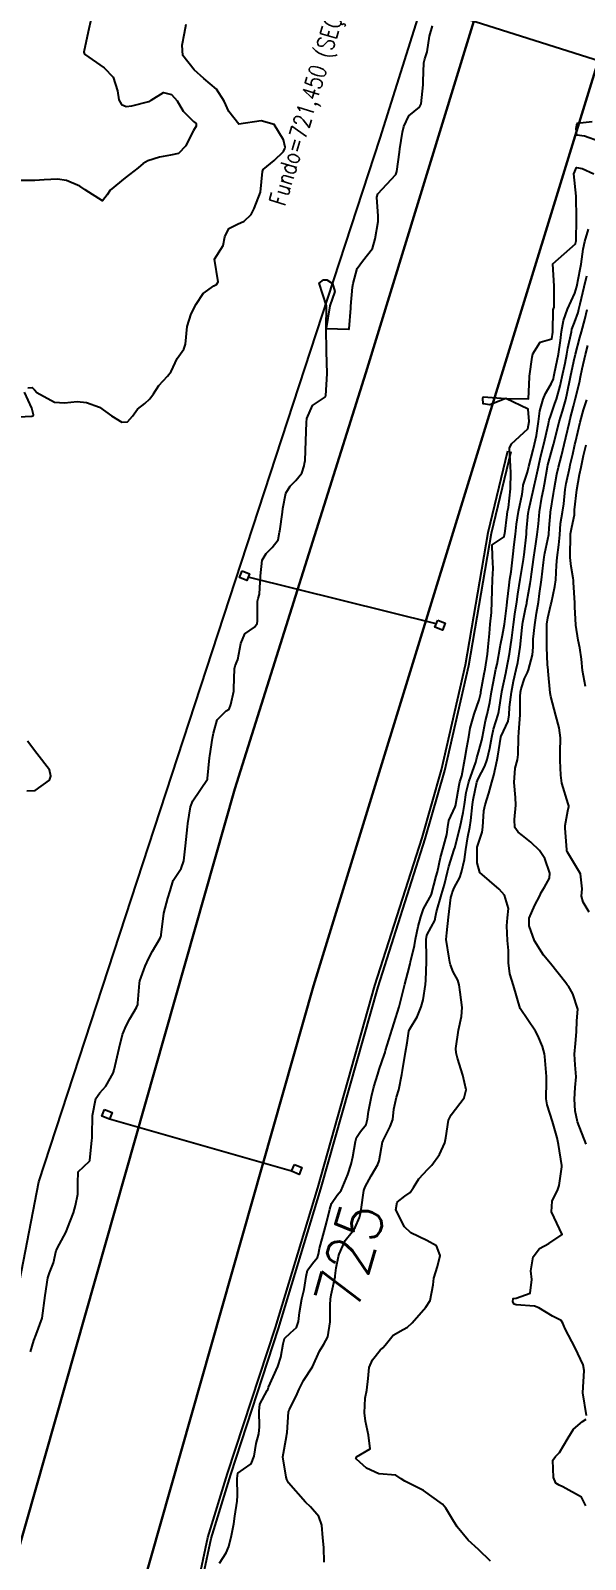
# Model space of a CAD drawing. Header units: metres. Extents: x 318500 to 325275, y 7408834 to 7428799.
# Drawn here: x 321824.4 to 321873.6, y 7416582.3 to 7416717.8 of the extents above; entities that cross this region are included whole.
import ezdxf
from ezdxf.enums import TextEntityAlignment as Align

# ---------------------------------------------------------------- set-up
doc = ezdxf.new("R2010")
doc.units = ezdxf.units.M
doc.header["$MEASUREMENT"] = 0
for name, color, linetype in [('Canaleta de Drenagem', 151, 'Continuous'), ('Cotas', 45, 'Continuous'), ('Curvas de Nivel 1m', 11, 'Continuous'), ('Curvas de Nivel 5m', 15, 'Continuous'), ('Divisas', 45, 'Continuous'), ('Linha Férrea', 20, 'Continuous'), ('Pórticos', 45, 'Continuous'), ('TEXTO', 45, 'Continuous')]:
    doc.layers.add(name, color=color, linetype=linetype)
doc.styles.add('ROMANS', font='romans', dxfattribs={"height": 0.2})
doc.styles.add('Style-STANDARD', font='STANDARD.shx')

msp = doc.modelspace()

# ---------------------------------------------------------------- linework, layer by layer
at = {"layer": 'Canaleta de Drenagem'}
for points in [[(321834.83, 7416559.88), (321836.07, 7416565.31), (321838.76, 7416577.83), (321840.13, 7416584.23), (321841.87, 7416589.91), (321846.11, 7416602.86), (321849.87, 7416615.22), (321854.94, 7416633.14), (321859.11, 7416646.23), (321860.85, 7416652.27), (321862.96, 7416661.56), (321864.99, 7416673.28), (321866.71, 7416680.54)], [(321835.12, 7416559.82), (321836.36, 7416565.25), (321839.05, 7416577.77), (321840.42, 7416584.15), (321842.15, 7416589.82), (321846.39, 7416602.77), (321850.15, 7416615.14), (321855.23, 7416633.05), (321859.39, 7416646.15), (321861.14, 7416652.2), (321863.25, 7416661.5), (321865.28, 7416673.22), (321867, 7416680.47)]]:
    msp.add_lwpolyline(points, dxfattribs=at)
at = {"layer": 'Curvas de Nivel 1m', "flags": 128}
for points, elevation in [([(321829.79, 7416718.84), (321829.52, 7416717.66), (321829.13, 7416715.85), (321829.19, 7416715.67), (321830.92, 7416714.47), (321831.74, 7416713.63), (321832.1, 7416712.42), (321832.23, 7416711.62), (321832.48, 7416711.22), (321832.87, 7416711.04), (321833.39, 7416711.09), (321834.88, 7416711.49), (321835.09, 7416711.59), (321836.19, 7416712.27), (321836.89, 7416712.09), (321837.4, 7416711.55), (321837.94, 7416710.62), (321838.86, 7416709.72), (321839.08, 7416709.53), (321839.1, 7416709.29), (321838.85, 7416708.92), (321838.37, 7416708), (321838.18, 7416707.54), (321837.51, 7416706.86), (321836.82, 7416706.73), (321835.85, 7416706.54), (321834.81, 7416706.23), (321834.4, 7416706), (321833.94, 7416705.59), (321832.79, 7416704.73), (321831.47, 7416703.63), (321831.19, 7416703.22), (321830.77, 7416702.67), (321829.25, 7416703.66), (321828.78, 7416703.99), (321827.59, 7416704.48), (321826.79, 7416704.61), (321825.61, 7416704.53), (321824.79, 7416704.47), (321823.54, 7416704.48)], 722), ([(321824.16, 7416686.1), (321824.54, 7416686.13), (321824.76, 7416685.93), (321824.97, 7416685.71), (321826.53, 7416684.83), (321827.42, 7416684.78), (321828.53, 7416684.91), (321829.36, 7416684.82), (321830.52, 7416684.39), (321831.59, 7416683.62), (321832.5, 7416683.08), (321833, 7416683.1), (321833.45, 7416683.6), (321833.9, 7416684.21), (321834.53, 7416684.73), (321834.97, 7416685.14), (321835.31, 7416685.57), (321835.78, 7416686.33), (321836.56, 7416687.15), (321836.87, 7416687.56), (321837.41, 7416688.72), (321837.99, 7416689.54), (321838.14, 7416689.99), (321838.28, 7416691.54), (321838.63, 7416692.68), (321839.08, 7416693.52), (321839.7, 7416694.47), (321840.66, 7416695.14), (321840.89, 7416695.27), (321841.03, 7416695.5), (321840.7, 7416697.5), (321841.47, 7416698.73), (321841.63, 7416699.49), (321841.97, 7416700.24), (321842.74, 7416700.61), (321843.35, 7416700.87), (321843.95, 7416701.46), (321844.23, 7416701.99), (321844.78, 7416703.45), (321844.97, 7416705.28), (321845.04, 7416705.45), (321846.01, 7416706.24), (321846.82, 7416707.06), (321846.95, 7416707.31), (321846.97, 7416707.43), (321846.84, 7416708.07), (321845.99, 7416709.44), (321844.86, 7416709.78), (321842.86, 7416709.48), (321841.97, 7416710.6), (321841.58, 7416711.5), (321840.9, 7416712.57), (321839.78, 7416713.52), (321838.92, 7416714.28), (321837.92, 7416715.55), (321837.86, 7416716.46), (321838.05, 7416717.54), (321838.19, 7416718.33)], 722), ([(321824.4, 7416600.7), (321824.7, 7416601.7), (321824.89, 7416602.23), (321825.44, 7416603.69), (321825.69, 7416605.69), (321825.93, 7416607.25), (321826.07, 7416607.68), (321826.43, 7416608.59), (321826.69, 7416609.67), (321826.96, 7416610.24), (321827.54, 7416611.28), (321827.65, 7416611.56), (321827.69, 7416611.66), (321828.2, 7416613.02), (321828.38, 7416613.65), (321828.61, 7416614.67), (321828.61, 7416615.65), (321828.63, 7416616.63), (321829.63, 7416617.58), (321829.65, 7416617.62), (321829.65, 7416617.64), (321829.83, 7416619.46), (321829.86, 7416619.64), (321829.88, 7416619.85), (321829.9, 7416621.64), (321830.2, 7416623.13), (321830.54, 7416623.63), (321831.09, 7416624.24), (321831.74, 7416625.39), (321831.79, 7416625.56), (321831.8, 7416625.61), (321831.83, 7416625.69), (321832.26, 7416627.6), (321832.57, 7416628.81), (321832.89, 7416629.59), (321833.2, 7416630.19), (321833.81, 7416631.19), (321833.92, 7416631.48), (321833.93, 7416631.58), (321834.06, 7416633.35), (321834.1, 7416633.58), (321834.56, 7416634.87), (321834.89, 7416635.57), (321835.23, 7416636.21), (321835.9, 7416637.35), (321835.96, 7416637.5), (321835.97, 7416637.56), (321835.98, 7416637.64), (321836.23, 7416639.56), (321836.59, 7416640.9), (321836.77, 7416641.55), (321837.06, 7416642.45), (321837.75, 7416643.53), (321837.99, 7416644.2), (321838.14, 7416645.53), (321838.33, 7416647.22), (321838.36, 7416647.52), (321838.58, 7416648.99), (321838.8, 7416649.52), (321840.08, 7416651.43), (321840.1, 7416651.48), (321840.1, 7416651.5), (321840.27, 7416653.33), (321840.29, 7416653.5), (321840.54, 7416655.08), (321840.61, 7416655.5), (321840.96, 7416656.69), (321841.74, 7416657.48), (321842, 7416657.64), (321842.17, 7416658.06), (321842.43, 7416659.24), (321842.44, 7416659.48), (321842.49, 7416661.2), (321842.56, 7416661.47), (321842.79, 7416662.04), (321843.04, 7416663.47), (321843.39, 7416664.32), (321844.26, 7416664.9), (321844.49, 7416665.23), (321844.52, 7416665.45), (321844.53, 7416667.21), (321844.58, 7416667.45), (321844.7, 7416667.84), (321844.79, 7416669.44), (321844.95, 7416670.83), (321845.28, 7416671.44), (321845.84, 7416671.95), (321846.37, 7416672.65), (321846.49, 7416673.31), (321846.5, 7416673.42), (321846.73, 7416675.09), (321846.77, 7416675.42), (321847.05, 7416676.78), (321847.43, 7416677.41), (321847.93, 7416677.91), (321848.45, 7416678.55), (321848.65, 7416679.2), (321848.7, 7416679.4), (321848.75, 7416679.68), (321848.8, 7416681.4), (321848.87, 7416683.03), (321848.91, 7416683.39), (321849.39, 7416684.53), (321850.54, 7416685.32), (321850.56, 7416685.35), (321850.56, 7416685.37), (321850.57, 7416685.4), (321850.69, 7416687.37), (321850.64, 7416689.32), (321850.64, 7416689.37), (321850.62, 7416691.37), (321850.64, 7416693.37), (321849.99, 7416695.38), (321850.37, 7416695.68), (321850.67, 7416695.68), (321851.17, 7416695.36), (321851.38, 7416694.64), (321850.94, 7416693.37), (321850.62, 7416691.37), (321852.62, 7416691.3), (321852.64, 7416691.32), (321852.64, 7416691.34), (321852.8, 7416693.18), (321852.8, 7416693.34), (321852.96, 7416695.04), (321853, 7416695.34), (321853.35, 7416696.68), (321853.84, 7416697.33), (321854.71, 7416698.45), (321854.96, 7416699.32), (321855.21, 7416700.85), (321855.22, 7416701.31), (321855.1, 7416702.99), (321855.19, 7416703.31), (321856.8, 7416705.02), (321856.88, 7416705.29), (321857.11, 7416707), (321857.15, 7416707.29), (321857.38, 7416708.76), (321857.49, 7416709.28), (321857.93, 7416710.22), (321858.88, 7416710.97), (321859.04, 7416711.27), (321859.21, 7416712.96), (321859.22, 7416713.27), (321859.28, 7416714.92), (321859.36, 7416715.26), (321859.58, 7416715.89), (321859.78, 7416717.26), (321860.04, 7416718.19)], 723), ([(321874.84, 7416707.94), (321873.51, 7416708.41), (321872.85, 7416708.51), (321872.77, 7416709.08), (321872.87, 7416709.55), (321874.21, 7416709.72)], 724), ([(321841.16, 7416581.98), (321841.75, 7416582.89), (321841.97, 7416583.46), (321842.23, 7416584.43), (321842.42, 7416585.46), (321842.53, 7416586.14), (321842.71, 7416587.46), (321842.74, 7416587.96), (321842.71, 7416589.46), (321842.79, 7416589.94), (321843.27, 7416590.3), (321843.96, 7416590.76), (321844.23, 7416591.44), (321844.42, 7416592.56), (321844.63, 7416593.43), (321844.7, 7416594.05), (321844.66, 7416595.43), (321844.72, 7416596.06), (321845.37, 7416597.26), (321845.43, 7416597.35), (321845.46, 7416597.42), (321845.51, 7416597.55), (321846.32, 7416599.41), (321846.58, 7416600.22), (321846.8, 7416601.4), (321846.93, 7416601.89), (321847.44, 7416602.39), (321847.97, 7416602.85), (321848.17, 7416603.38), (321848.24, 7416604.17), (321848.47, 7416605.38), (321848.66, 7416606.21), (321848.84, 7416607.38), (321848.97, 7416607.92), (321849.52, 7416608.68), (321849.83, 7416609.06), (321849.92, 7416609.36), (321850.02, 7416609.85), (321850.45, 7416611.36), (321850.68, 7416612.23), (321850.93, 7416613.35), (321851.09, 7416613.85), (321851.6, 7416614.58), (321851.94, 7416615), (321852.1, 7416615.34), (321852.54, 7416616.41), (321852.84, 7416617.33), (321852.99, 7416617.98), (321853.2, 7416619.32), (321853.3, 7416619.69), (321853.67, 7416620.22), (321854.15, 7416620.85), (321854.29, 7416621.31), (321854.38, 7416622), (321854.63, 7416623.31), (321854.84, 7416624.18), (321855.19, 7416625.3), (321855.32, 7416625.72), (321855.77, 7416627.06), (321855.83, 7416627.23), (321855.84, 7416627.29), (321855.86, 7416627.38), (321856.45, 7416629.28), (321856.78, 7416630.31), (321857.08, 7416631.27), (321857.24, 7416631.86), (321857.59, 7416633.26), (321857.86, 7416634.28), (321858.05, 7416635.07), (321858.1, 7416635.26), (321858.45, 7416636.7), (321858.53, 7416637.25), (321858.78, 7416638.39), (321859.02, 7416639.25), (321859.24, 7416639.94), (321859.95, 7416641.22), (321859.96, 7416641.24), (321860.38, 7416642.83), (321860.47, 7416643.23), (321860.74, 7416644.49), (321860.95, 7416645.23), (321861.32, 7416646.52), (321861.41, 7416647.22), (321861.48, 7416647.78), (321862.06, 7416648.98), (321862.11, 7416649.16), (321862.12, 7416649.21), (321862.4, 7416650.89), (321862.47, 7416651.2), (321862.63, 7416651.74), (321862.91, 7416653.2), (321863.08, 7416654.24), (321863.25, 7416655.19), (321863.38, 7416655.96), (321863.73, 7416657.19), (321864.18, 7416658.48), (321864.32, 7416659.05), (321864.34, 7416659.18), (321864.63, 7416660.76), (321864.7, 7416661.18), (321864.92, 7416662.5), (321864.99, 7416663.17), (321865.08, 7416664.35), (321865.16, 7416665.17), (321865.26, 7416666.2), (321865.31, 7416667.17), (321865.33, 7416668.16), (321865.35, 7416669.17), (321865.41, 7416670.1), (321865.37, 7416671.17), (321865.34, 7416672.2), (321866.38, 7416672.91), (321866.43, 7416673.11), (321866.44, 7416673.16), (321866.66, 7416674.9), (321866.7, 7416675.16), (321866.77, 7416675.51), (321866.95, 7416677.15), (321866.98, 7416678.62), (321866.96, 7416679.15), (321866.88, 7416680.76), (321867.03, 7416681.15), (321868.5, 7416682.49), (321868.62, 7416683.13), (321868.53, 7416684.23), (321866.54, 7416685.16), (321865.11, 7416684.6), (321864.53, 7416684.69), (321864.49, 7416685.18), (321864.54, 7416685.3), (321866.54, 7416685.16), (321868.54, 7416685.13), (321868.65, 7416687.05), (321868.65, 7416687.13), (321868.87, 7416688.84), (321868.94, 7416689.13), (321869.58, 7416690.15), (321870.61, 7416690.45), (321870.7, 7416691.03), (321870.7, 7416691.11), (321870.74, 7416693.02), (321870.76, 7416693.11), (321870.82, 7416693.27), (321870.82, 7416695.11), (321870.7, 7416697.11), (321872.73, 7416698.86), (321872.76, 7416699.05), (321872.77, 7416699.08), (321872.78, 7416699.13), (321872.8, 7416701.08), (321872.78, 7416703.08), (321872.56, 7416705.08), (321872.82, 7416705.63), (321873.3, 7416705.55), (321874.33, 7416705.06)], 724), ([(321865.17, 7416582.16), (321864.13, 7416583.17), (321863.19, 7416584.02), (321862.22, 7416585.19), (321861.83, 7416585.81), (321861.23, 7416586.85), (321860.92, 7416587.21), (321859.25, 7416588.42), (321857.6, 7416589.25), (321857.26, 7416589.45), (321856.78, 7416589.76), (321855.27, 7416589.89), (321854.18, 7416590.39), (321853.29, 7416591.17), (321853.23, 7416591.31), (321853.29, 7416591.39), (321854.5, 7416592.1), (321854.38, 7416593.3), (321854.09, 7416594.54), (321854, 7416595.3), (321854.08, 7416596.59), (321854.22, 7416597.3), (321854.35, 7416598.33), (321854.44, 7416599.3), (321854.71, 7416599.99), (321855.41, 7416600.83), (321855.65, 7416601.05), (321855.84, 7416601.28), (321856.55, 7416602.16), (321857.44, 7416602.68), (321857.83, 7416602.88), (321858.24, 7416603.25), (321859.46, 7416604.65), (321859.83, 7416605.23), (321860.09, 7416606.64), (321860.16, 7416607.23), (321860.49, 7416608.25), (321860.72, 7416609.22), (321860.4, 7416610.09), (321859.54, 7416610.56), (321858.11, 7416611.25), (321857.56, 7416611.77), (321856.79, 7416613.27), (321856.91, 7416613.95), (321857.6, 7416614.49), (321858.06, 7416614.8), (321858.37, 7416615.25), (321858.83, 7416616.03), (321859.63, 7416616.89), (321859.98, 7416617.23), (321860.67, 7416618.19), (321861.13, 7416619.22), (321861.22, 7416619.66), (321861.47, 7416621.21), (321861.69, 7416621.69), (321862.85, 7416623.19), (321863.02, 7416623.9), (321862.74, 7416625.2), (321862.25, 7416626.72), (321862.13, 7416627.2), (321862.12, 7416627.56), (321862.34, 7416629.2), (321862.6, 7416630.41), (321862.66, 7416631.2), (321862.48, 7416632.56), (321862.41, 7416633.2), (321862.29, 7416633.64), (321861.86, 7416634.35), (321861.63, 7416634.98), (321861.59, 7416635.21), (321861.51, 7416635.58), (321861.25, 7416637.22), (321861.3, 7416637.83), (321861.46, 7416639.22), (321861.68, 7416640.95), (321861.75, 7416641.21), (321861.79, 7416641.37), (321861.96, 7416641.82), (321862.46, 7416642.72), (321862.6, 7416643.2), (321862.88, 7416644.32), (321863.01, 7416645.2), (321863.16, 7416646.33), (321863.35, 7416647.19), (321863.45, 7416647.77), (321863.59, 7416649.19), (321863.64, 7416649.61), (321863.98, 7416651.18), (321864.09, 7416651.48), (321864.69, 7416652.59), (321864.89, 7416653.17), (321865.11, 7416654.19), (321865.29, 7416655.17), (321865.45, 7416655.87), (321865.85, 7416657.16), (321865.91, 7416657.42), (321866.18, 7416659.16), (321866.19, 7416659.21), (321866.53, 7416660.84), (321866.6, 7416661.15), (321866.86, 7416662.53), (321866.96, 7416663.15), (321867.06, 7416663.95), (321867.22, 7416665.15), (321867.35, 7416666.07), (321867.52, 7416667.14), (321867.62, 7416667.83), (321867.81, 7416669.14), (321868.11, 7416670.89), (321868.14, 7416671.13), (321868.16, 7416671.32), (321868.36, 7416673.13), (321868.36, 7416673.15), (321868.38, 7416673.41), (321868.53, 7416675.01), (321868.54, 7416675.13), (321868.57, 7416675.29), (321869, 7416677.12), (321869.26, 7416678.31), (321869.43, 7416679.12), (321869.62, 7416679.96), (321869.9, 7416681.11), (321870.31, 7416682.91), (321870.34, 7416683.1), (321870.37, 7416683.25), (321870.52, 7416683.67), (321870.9, 7416684.73), (321871.02, 7416685.1), (321871.36, 7416686.3), (321871.54, 7416687.1), (321871.8, 7416688.31), (321871.96, 7416689.09), (321872.05, 7416689.63), (321872.35, 7416691.08), (321872.4, 7416691.3), (321872.63, 7416691.9), (321872.94, 7416692.78), (321873.01, 7416693.07), (321873.12, 7416693.54), (321873.49, 7416695.07), (321873.71, 7416696.04)], 726), ([(321873.69, 7416595.04), (321873.37, 7416597.05), (321873.5, 7416599.05), (321873.4, 7416599.54), (321872.7, 7416601.06), (321871.79, 7416602.73), (321871.64, 7416603.08), (321871.6, 7416603.23), (321871.45, 7416603.47), (321870.68, 7416603.86), (321869.46, 7416604.59), (321869.09, 7416604.73), (321867.47, 7416604.87), (321867.27, 7416604.93), (321867.16, 7416605.13), (321867.19, 7416605.42), (321867.47, 7416605.46), (321868.69, 7416605.9), (321868.84, 7416607.11), (321868.76, 7416607.86), (321868.97, 7416609.11), (321869.54, 7416609.84), (321870.34, 7416610.29), (321871.55, 7416611.08), (321870.6, 7416613.09), (321870.64, 7416614.04), (321871.14, 7416615.08), (321871.26, 7416615.43), (321871.51, 7416617.08), (321871.51, 7416617.21), (321871.21, 7416619.08), (321871.1, 7416619.65), (321870.68, 7416621.09), (321870.21, 7416622.59), (321870.13, 7416623.1), (321870.15, 7416624.68), (321870.15, 7416625.1), (321870.01, 7416626.85), (321869.97, 7416627.1), (321869.78, 7416627.76), (321869.39, 7416628.71), (321869.16, 7416629.11), (321867.82, 7416631.13), (321867.22, 7416633.14), (321866.91, 7416634.2), (321866.79, 7416635.15), (321866.77, 7416636.26), (321866.7, 7416637.15), (321866.62, 7416638.45), (321866.69, 7416639.15), (321866.77, 7416639.98), (321866.43, 7416641.15), (321865.96, 7416641.7), (321864.24, 7416643.18), (321863.99, 7416644.02), (321863.99, 7416645.18), (321864.01, 7416645.4), (321864.45, 7416646.75), (321864.49, 7416647.18), (321864.59, 7416648.64), (321864.72, 7416649.17), (321865.04, 7416650.21), (321865.31, 7416651.17), (321865.48, 7416651.78), (321865.77, 7416653.16), (321865.82, 7416653.46), (321866.11, 7416655.16), (321866.11, 7416655.19), (321866.14, 7416655.26), (321866.74, 7416656.58), (321866.83, 7416657.15), (321866.86, 7416657.83), (321867.03, 7416659.15), (321867.23, 7416660.12), (321867.47, 7416661.14), (321867.6, 7416661.76), (321867.82, 7416663.14), (321868, 7416664.86), (321868.03, 7416665.13), (321868.06, 7416665.35), (321868.29, 7416666.54), (321868.39, 7416667.03), (321868.41, 7416667.13), (321868.69, 7416668.76), (321868.75, 7416669.12), (321868.81, 7416669.59), (321869.03, 7416671.12), (321869.2, 7416672.29), (321869.32, 7416673.12), (321869.44, 7416674.07), (321869.54, 7416675.11), (321869.74, 7416676.42), (321869.88, 7416677.11), (321869.98, 7416677.57), (321870.24, 7416679.1), (321870.28, 7416679.28), (321870.47, 7416680.04), (321870.7, 7416680.88), (321870.76, 7416681.1), (321871.11, 7416682.49), (321871.28, 7416683.09), (321871.56, 7416684.05), (321871.85, 7416685.09), (321871.99, 7416685.65), (321872.28, 7416687.08), (321872.58, 7416688.48), (321872.73, 7416689.08), (321873.1, 7416690.58), (321873.24, 7416691.07), (321873.55, 7416692.16), (321873.75, 7416693.06)], 727), ([(321873.66, 7416619.1), (321872.89, 7416621.06), (321872.69, 7416622.06), (321872.63, 7416623.07), (321872.68, 7416624.11), (321872.78, 7416625.06), (321872.7, 7416626.12), (321872.62, 7416627.07), (321872.72, 7416628.01), (321872.8, 7416629.06), (321872.85, 7416630.01), (321872.93, 7416631.06), (321872.49, 7416632.42), (321872.09, 7416633.08), (321871.99, 7416633.21), (321871.85, 7416633.38), (321870.5, 7416635.09), (321869.88, 7416635.84), (321869.07, 7416637.11), (321868.6, 7416638.44), (321868.61, 7416639.12), (321869.11, 7416640.28), (321869.55, 7416641.11), (321869.68, 7416641.38), (321869.96, 7416641.87), (321870.4, 7416642.67), (321870.43, 7416643.1), (321870, 7416644.41), (321869.54, 7416645.11), (321868.75, 7416645.85), (321868.02, 7416646.44), (321867.63, 7416646.74), (321867.34, 7416647.14), (321867.32, 7416647.86), (321867.44, 7416649.14), (321867.41, 7416649.8), (321867.28, 7416651.14), (321867.36, 7416652.4), (321867.57, 7416653.14), (321867.64, 7416653.61), (321867.66, 7416655.14), (321867.7, 7416655.59), (321867.8, 7416657.14), (321867.8, 7416658.75), (321867.84, 7416659.14), (321867.9, 7416659.43), (321868.21, 7416660.36), (321868.45, 7416660.89), (321868.55, 7416661.13), (321868.9, 7416662.46), (321868.96, 7416663.12), (321868.97, 7416663.83), (321869.1, 7416665.12), (321869.27, 7416666.13), (321869.43, 7416667.11), (321869.54, 7416667.88), (321869.71, 7416669.11), (321869.88, 7416670.64), (321869.93, 7416671.11), (321869.99, 7416671.47), (321870.35, 7416673.1), (321870.35, 7416673.13), (321870.39, 7416673.67), (321870.49, 7416675.02), (321870.49, 7416675.1), (321870.76, 7416676.76), (321870.82, 7416677.1), (321871.07, 7416678.47), (321871.21, 7416679.09), (321871.47, 7416680.09), (321871.72, 7416681.09), (321871.86, 7416681.72), (321872.18, 7416683.08), (321872.24, 7416683.35), (321872.53, 7416684.49), (321872.66, 7416684.96), (321872.69, 7416685.08), (321873.06, 7416686.58), (321873.16, 7416687.07), (321873.3, 7416687.79), (321873.6, 7416689.06), (321873.8, 7416689.87)], 728), ([(321822.74, 7416683.5), (321824.51, 7416683.6), (321824.6, 7416683.63), (321824.68, 7416683.72), (321824.52, 7416684.32), (321823.88, 7416685.73)], 722), ([(321873.94, 7416639.65), (321873.41, 7416640.53), (321873.26, 7416641.06), (321873.3, 7416641.72), (321873.15, 7416643.06), (321872.01, 7416644.98), (321871.96, 7416645.08), (321871.94, 7416645.16), (321871.79, 7416647.08), (321871.79, 7416647.32), (321872.05, 7416648.64), (321872.13, 7416649.01), (321872.12, 7416649.08), (321872.06, 7416649.26), (321871.51, 7416651.09), (321871.41, 7416651.78), (321871.35, 7416653.09), (321871.36, 7416653.84), (321871.4, 7416655.09), (321871.28, 7416655.97), (321870.97, 7416657.09), (321870.53, 7416658.75), (321870.47, 7416659.1), (321870.3, 7416661.02), (321870.29, 7416661.1), (321870.23, 7416661.6), (321870.17, 7416663.1), (321870.18, 7416665.01), (321870.18, 7416665.1), (321870.19, 7416665.18), (321870.28, 7416665.72), (321870.53, 7416666.87), (321870.58, 7416667.1), (321870.89, 7416668.52), (321870.97, 7416669.09), (321871.04, 7416670.39), (321871.1, 7416671.09), (321871.25, 7416672.21), (321871.33, 7416673.09), (321871.4, 7416674.08), (321871.56, 7416675.09), (321871.67, 7416675.84), (321871.81, 7416677.09), (321871.9, 7416677.63), (321872.22, 7416679.08), (321872.26, 7416679.28), (321872.48, 7416680.24), (321872.64, 7416680.93), (321872.67, 7416681.08), (321872.72, 7416681.3), (321873.13, 7416683.07), (321873.43, 7416684.16), (321873.71, 7416685.06)], 729), ([(321824.07, 7416650.39), (321824.8, 7416650.44), (321826.08, 7416651.34), (321826.21, 7416651.69), (321826.09, 7416652.26), (321824.97, 7416653.71), (321824.13, 7416654.8)], 722), ([(321873.64, 7416587.04), (321873.24, 7416587.81), (321871.61, 7416588.72), (321871.26, 7416588.88), (321870.98, 7416589.07), (321870.77, 7416589.57), (321870.7, 7416591.09), (321870.95, 7416591.43), (321871.3, 7416591.79), (321872.08, 7416593.07), (321872.54, 7416593.84), (321873.33, 7416594.51), (321873.65, 7416594.74)], 727)]:
    msp.add_lwpolyline(points, dxfattribs=dict(at, elevation=elevation))
at = {"layer": 'Curvas de Nivel 5m', "flags": 128}
for points, elevation in [([(321850.44, 7416582.07), (321850.4, 7416583.35), (321850.33, 7416584.21), (321850.22, 7416585.35), (321849.96, 7416586.1), (321849.23, 7416586.97), (321848.78, 7416587.37), (321847.26, 7416589.08), (321847.13, 7416589.39), (321847.08, 7416589.58), (321846.77, 7416591.4), (321847.09, 7416593.18), (321847.14, 7416593.39), (321847.15, 7416593.56), (321847.28, 7416595.39), (321847.29, 7416595.44), (321847.34, 7416595.57), (321847.96, 7416596.78), (321848.23, 7416597.38), (321848.6, 7416598.16), (321849.39, 7416599.37), (321850.03, 7416600.75), (321850.41, 7416601.36), (321850.75, 7416602.03), (321850.98, 7416603.35), (321850.98, 7416604.87), (321850.99, 7416605.35), (321851.07, 7416605.76), (321851.4, 7416607.34), (321851.41, 7416607.43), (321851.51, 7416608.13), (321851.72, 7416609.15), (321851.77, 7416609.34), (321852.31, 7416610.56), (321852.92, 7416611.33), (321853.18, 7416611.7), (321853.57, 7416612.61), (321853.71, 7416613.18), (321853.73, 7416613.32), (321853.94, 7416614.98), (321854.06, 7416615.31), (321854.61, 7416616.3), (321855.18, 7416617.3), (321855.3, 7416617.63), (321855.61, 7416619.29), (321855.62, 7416619.33), (321855.66, 7416619.43), (321856.3, 7416620.66), (321856.52, 7416621.28), (321856.62, 7416622.2), (321856.84, 7416623.27), (321857.07, 7416623.92), (321857.33, 7416625.27), (321857.38, 7416625.63), (321857.66, 7416627.26), (321857.78, 7416628.06), (321857.94, 7416629.11), (321858.01, 7416629.26), (321858.67, 7416630.39), (321859.04, 7416631.25), (321859.2, 7416631.88), (321859.43, 7416633.24), (321859.46, 7416633.63), (321859.51, 7416635.24), (321859.51, 7416635.61), (321859.48, 7416637.24), (321859.55, 7416637.6), (321859.92, 7416638.33), (321860.24, 7416638.92), (321860.31, 7416639.23), (321860.4, 7416639.69), (321860.84, 7416641.23), (321861.09, 7416642.1), (321861.36, 7416643.22), (321861.49, 7416643.71), (321861.97, 7416645.21), (321862.01, 7416645.35), (321862.5, 7416647.2), (321862.76, 7416648.48), (321862.87, 7416649.2), (321863.02, 7416650.25), (321863.26, 7416651.19), (321863.87, 7416652.95), (321863.94, 7416653.18), (321863.97, 7416653.33), (321864.12, 7416653.83), (321864.42, 7416654.89), (321864.48, 7416655.18), (321864.75, 7416656.59), (321864.88, 7416657.17), (321865.11, 7416658.24), (321865.26, 7416659.17), (321865.41, 7416659.95), (321865.67, 7416661.17), (321865.76, 7416661.63), (321866.05, 7416663.16), (321866.08, 7416663.33), (321866.26, 7416664.2), (321866.42, 7416665.16), (321866.63, 7416666.82), (321866.67, 7416667.15), (321866.83, 7416668.64), (321866.9, 7416669.15), (321867, 7416669.81), (321867.16, 7416671.15), (321867.29, 7416672.22), (321867.4, 7416673.14), (321867.5, 7416674.03), (321867.66, 7416675.14), (321867.99, 7416676.7), (321868.05, 7416677.14), (321868.09, 7416677.48), (321868.45, 7416678.65), (321868.56, 7416679.03), (321868.58, 7416679.13), (321868.97, 7416680.63), (321869.09, 7416681.12), (321869.26, 7416681.88), (321869.45, 7416683.12), (321869.57, 7416684.07), (321869.84, 7416685.11), (321870.05, 7416685.61), (321870.56, 7416686.45), (321870.76, 7416686.92), (321870.8, 7416687.11), (321870.86, 7416687.4), (321871.21, 7416689.1), (321871.39, 7416690.31), (321871.49, 7416691.1), (321871.65, 7416692.08), (321872.02, 7416693.09), (321872.66, 7416694.51), (321872.83, 7416695.08), (321873.14, 7416696.62), (321873.21, 7416697.07), (321873.4, 7416698.39), (321873.56, 7416699.07), (321873.86, 7416700.18)], 725), ([(321873.61, 7416659.65), (321873.35, 7416661.06), (321873.24, 7416662.06), (321873.1, 7416663.07), (321872.95, 7416663.76), (321872.75, 7416665.07), (321872.67, 7416666.7), (321872.65, 7416667.07), (321872.55, 7416668.85), (321872.53, 7416669.08), (321872.5, 7416669.24), (321872.34, 7416670.28), (321872.26, 7416671.08), (321872.26, 7416671.17), (321872.27, 7416673.08), (321872.28, 7416673.18), (321872.39, 7416673.76), (321872.63, 7416674.86), (321872.64, 7416675.08), (321872.64, 7416675.31), (321872.84, 7416677.07), (321873.08, 7416678.44), (321873.21, 7416679.07), (321873.44, 7416680.1), (321873.66, 7416681.06)], 730)]:
    msp.add_lwpolyline(points, dxfattribs=dict(at, elevation=elevation))
at = {"layer": 'Divisas'}
msp.add_lwpolyline([(321770.95, 7416427.84), (321798.45, 7416516.73), (321803.52, 7416534.19), (321809.58, 7416554.87), (321813.92, 7416568.26), (321818.65, 7416582.29), (321825.15, 7416615.75), (321855.41, 7416708.22), (321884.63, 7416801.06), (321888.94, 7416813.56), (321906.69, 7416868.42), (321917.88, 7416908.63), (321926.39, 7416935.72)], dxfattribs=at)
at = {"layer": 'Linha Férrea'}
for points in [[(322233.98, 7417737.99, -0.002223), (322154.87, 7417593.01), (322102.88, 7417500.14, 0.00265), (322097.4, 7417490.35, 0.027781), (322044.11, 7417386.34, 0.035735), (322015.66, 7417306.72, 0.016271), (322001.83, 7417250.43, 0.006444), (321990.25, 7417191.8, 0.008188), (321970.29, 7417080.67, -0.005901), (321965.68, 7417056.14, -0.019111), (321940.9, 7416966.47, -0.001899), (321910.16, 7416869.78), (321854.13, 7416687.43), (321842.52, 7416650.59), (321798.98, 7416497.54), (321750.6, 7416346.47)], [(321750.6, 7416346.47), (321798.98, 7416497.54), (321842.52, 7416650.59), (321854.13, 7416687.43), (321910.16, 7416869.78, 0.001899), (321940.9, 7416966.47, 0.019111), (321965.68, 7417056.14, 0.005901), (321970.29, 7417080.67, -0.008188), (321990.25, 7417191.8, -0.006444), (322001.83, 7417250.43, -0.016271), (322015.66, 7417306.72, -0.035735), (322044.11, 7417386.34, -0.027781), (322097.4, 7417490.35, -0.00265), (322102.88, 7417500.14), (322154.87, 7417593.01, 0.002223), (322233.98, 7417737.99)], [(322196.38, 7417647.06, -0.005702), (322169.67, 7417596.02), (322116.03, 7417500.08, 0.006587), (322078.7, 7417432.59, 0.020372), (322045.81, 7417359.94, 0.047465), (322007.54, 7417220.11, 0.00216), (321987.28, 7417109.25, 0.004221), (321983.53, 7417086.14), (321978.3, 7417056.21, -0.004458), (321971.58, 7417028.64, -0.003551), (321960.76, 7416990.62, -0.002117), (321921.96, 7416868.47), (321849.48, 7416633.13), (321819.64, 7416528.2), (321802, 7416472.12, -0.01056), (321778.56, 7416402.79, 0.003825)], [(321778.56, 7416402.79, 0.01056), (321802, 7416472.12), (321819.64, 7416528.2), (321849.48, 7416633.13), (321921.96, 7416868.47, 0.002117), (321960.76, 7416990.62, 0.003551), (321971.58, 7417028.64, 0.004458), (321978.3, 7417056.21), (321983.53, 7417086.14, -0.004221), (321987.28, 7417109.25, -0.00216), (322007.54, 7417220.11, -0.047465), (322045.81, 7417359.94, -0.020372), (322078.7, 7417432.59, -0.006587), (322116.03, 7417500.08), (322169.67, 7417596.02, 0.005702), (322196.38, 7417647.06, 0.006143)]]:
    msp.add_lwpolyline(points, format="xyb", dxfattribs=at)
at = {"layer": 'Pórticos'}
for points in [[(321877.28, 7416714.28), (321861.48, 7416719.27)], [(321860.38, 7416665.21), (321843.71, 7416669.34)], [(321847.55, 7416616.69), (321831.39, 7416621.3)]]:
    msp.add_lwpolyline(points, dxfattribs=at)
for points in [[(321843.17, 7416669.91), (321843.83, 7416669.64), (321843.58, 7416669.03), (321842.92, 7416669.3)], [(321860.5, 7416665.52), (321861.17, 7416665.25), (321860.92, 7416664.64), (321860.25, 7416664.91)], [(321830.97, 7416622.18), (321831.64, 7416621.91), (321831.39, 7416621.3), (321830.72, 7416621.57)], [(321847.8, 7416617.3), (321848.46, 7416617.03), (321848.22, 7416616.42), (321847.55, 7416616.69)]]:
    msp.add_lwpolyline(points, close=True, dxfattribs=at)

# ---------------------------------------------------------------- texts
at = {"layer": 'Cotas', "style": 'Style-STANDARD'}
msp.add_text('725', height=4, rotation=74.0604, dxfattribs=at).set_placement((321852.72, 7416609.22, 725), align=Align.MIDDLE_CENTER)
at = {"layer": 'TEXTO', "style": 'ROMANS', "width": 0.8}
msp.add_text('Fundo=721,450 (SEÇÃO JUSANTE)', height=1.5, rotation=73, dxfattribs=at).set_placement((321846.95, 7416702.13))

doc.saveas('drawing.dxf')
